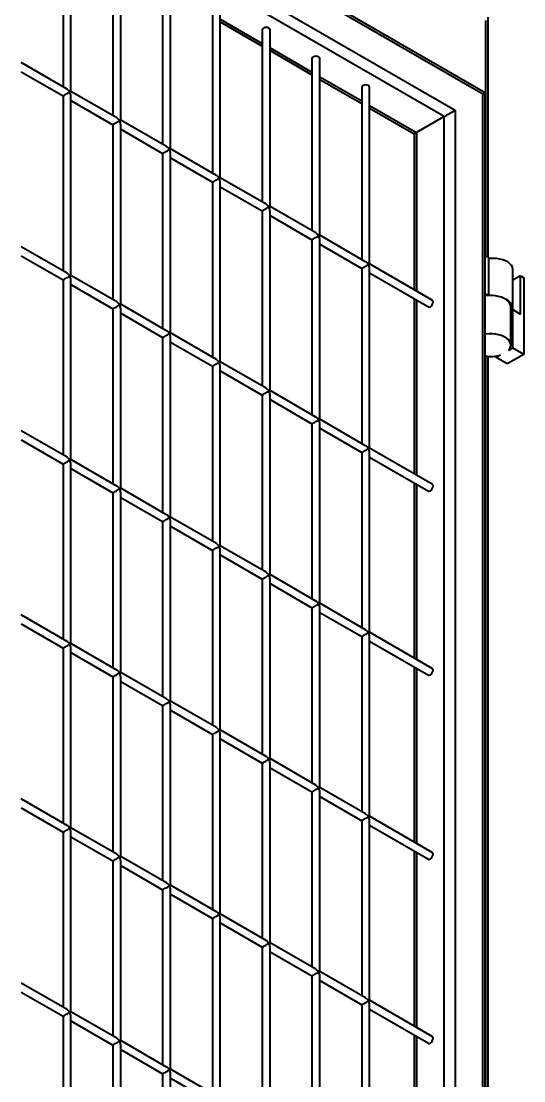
# Model space of a CAD drawing. Header units: millimetres. Extents: x 0 to 420, y 0 to 297.
# Drawn here: x 230.76 to 237.19, y 125.57 to 139.1 of the extents above; entities that cross this region are included whole.
import ezdxf

# ---------------------------------------------------------------- set-up
doc = ezdxf.new("R2010")
doc.units = ezdxf.units.MM

msp = doc.modelspace()

# ---------------------------------------------------------------- linework, layer by layer
at = {"color": 7, "linetype": 'Continuous', "lineweight": 40}
for p, q in [((236.6923, 138.1869), (224.628, 145.1514)), ((236.663, 138.17), (224.6987, 145.0768)), ((225.0523, 144.4644), (236.3094, 137.9658)), ((231.2955, 140.464), (231.2955, 138.2643)), ((231.3955, 138.2066), (231.3955, 140.464)), ((231.9319, 140.0966), (231.9319, 137.8969)), ((232.0319, 137.8392), (232.0319, 140.0966)), ((232.5683, 139.7292), (232.5683, 137.5295)), ((232.6683, 137.4718), (232.6683, 139.7292)), ((233.2047, 139.3619), (233.2047, 137.1621)), ((233.3047, 137.1044), (233.3047, 139.3619)), ((233.3047, 139.0951), (233.8411, 138.7854)), ((236.6973, 139.1132), (236.6973, 136.1088)), ((233.8411, 138.9945), (233.8411, 136.7948)), ((233.9411, 136.737), (233.9411, 138.9945)), ((233.9411, 138.7277), (234.4775, 138.418)), ((234.4775, 138.6271), (234.4775, 136.4274)), ((234.5775, 136.3696), (234.5775, 138.6271)), ((231.3455, 138.2354), (230.7591, 138.5739)), ((230.7591, 138.4585), (231.2955, 138.1488)), ((234.5775, 138.3603), (235.1139, 138.0507)), ((235.1139, 138.2597), (235.1139, 136.06)), ((235.2139, 136.0023), (235.2139, 138.2597)), ((231.2955, 138.1488), (231.2955, 135.9127)), ((231.9819, 137.868), (231.3955, 138.2066)), ((231.3955, 135.8549), (231.3955, 138.1488)), ((231.3955, 138.0911), (231.9319, 137.7814)), ((236.663, 108.9378), (236.663, 138.17)), ((236.6923, 108.8393), (236.6923, 138.1869)), ((235.2139, 137.9929), (235.7852, 137.6632)), ((236.3094, 137.9658), (236.3094, 109.5502)), ((232.6183, 137.5007), (232.0319, 137.8392)), ((236.168, 137.8842), (235.8145, 137.6801)), ((231.9319, 137.7814), (231.9319, 135.5453)), ((232.0319, 135.4875), (232.0319, 137.7814)), ((232.0319, 137.7237), (232.5683, 137.4141)), ((235.7852, 137.6632), (235.7852, 135.6725)), ((232.5683, 137.4141), (232.5683, 135.1779)), ((233.2547, 137.1333), (232.6683, 137.4718)), ((232.6683, 135.1202), (232.6683, 137.4141)), ((232.6683, 137.3563), (233.2047, 137.0467)), ((233.2047, 137.0467), (233.2047, 134.8105)), ((233.8911, 136.7659), (233.3047, 137.1044)), ((233.3047, 134.7528), (233.3047, 137.0467)), ((233.3047, 136.9889), (233.8411, 136.6793)), ((234.5275, 136.3985), (233.9411, 136.737)), ((233.8411, 136.6793), (233.8411, 134.4431)), ((233.9411, 134.3854), (233.9411, 136.6793)), ((233.9411, 136.6216), (234.4775, 136.3119)), ((235.1639, 136.0311), (234.5775, 136.3696)), ((231.3455, 135.8838), (230.7591, 136.2223)), ((234.4775, 136.3119), (234.4775, 134.0757)), ((234.5775, 134.018), (234.5775, 136.3119)), ((234.5775, 136.2542), (235.1139, 135.9445)), ((230.7591, 136.1068), (231.2955, 135.7972)), ((236.6923, 136.1117), (236.7337, 136.0878)), ((236.7337, 136.0878), (236.7337, 135.5979)), ((235.1139, 135.9445), (235.1139, 133.7084)), ((236.0162, 135.5391), (235.2139, 136.0023)), ((235.2139, 133.6506), (235.2139, 135.9445)), ((237.0473, 135.4387), (237.0473, 135.9286)), ((231.2955, 135.7972), (231.2955, 133.561)), ((231.9819, 135.5164), (231.3955, 135.8549)), ((231.3955, 133.5033), (231.3955, 135.7972)), ((235.2139, 135.8868), (235.9662, 135.4525)), ((237.1438, 135.8511), (237.0473, 135.7954)), ((237.1438, 135.3612), (237.1438, 135.8511)), ((237.1438, 135.8511), (237.1862, 135.8266)), ((237.1862, 135.8266), (237.1862, 134.8467)), ((231.3955, 135.7395), (231.9319, 135.4298)), ((235.7852, 135.557), (235.7852, 133.3208)), ((236.7337, 135.5979), (236.6923, 135.6218)), ((231.9319, 135.4298), (231.9319, 133.1936)), ((232.6183, 135.149), (232.0319, 135.4875)), ((232.0319, 133.1359), (232.0319, 135.4298)), ((237.019, 134.9651), (237.019, 135.455)), ((237.0448, 135.4183), (237.019, 135.4034)), ((237.0448, 134.9284), (237.0448, 135.4183)), ((237.0448, 135.4183), (237.1438, 135.3612)), ((232.0319, 135.3721), (232.5683, 135.0624)), ((233.2547, 134.7816), (232.6683, 135.1202)), ((232.5683, 135.0624), (232.5683, 132.8263)), ((232.6683, 132.7685), (232.6683, 135.0624)), ((232.6683, 135.0047), (233.2047, 134.695)), ((236.8893, 134.8386), (236.8327, 134.8059)), ((237.1862, 134.8467), (236.9741, 134.7243)), ((237.0448, 134.9284), (236.9883, 134.8957)), ((237.1862, 134.8467), (237.0448, 134.9284)), ((233.8911, 134.4143), (233.3047, 134.7528)), ((236.6973, 134.8269), (236.6973, 111.6126)), ((236.8327, 134.8059), (236.8327, 134.8255)), ((236.9741, 134.7243), (236.8327, 134.8059)), ((233.2047, 134.695), (233.2047, 132.4589)), ((233.3047, 132.4011), (233.3047, 134.695)), ((233.3047, 134.6373), (233.8411, 134.3277)), ((233.8411, 134.3277), (233.8411, 132.0915)), ((234.5275, 134.0469), (233.9411, 134.3854)), ((233.9411, 132.0338), (233.9411, 134.3277)), ((233.9411, 134.2699), (234.4775, 133.9603)), ((234.4775, 133.9603), (234.4775, 131.7241)), ((235.1639, 133.6795), (234.5775, 134.018)), ((234.5775, 131.6664), (234.5775, 133.9603)), ((234.5775, 133.9025), (235.1139, 133.5929)), ((231.3455, 133.5322), (230.7591, 133.8707)), ((230.7591, 133.7552), (231.2955, 133.4456)), ((236.0162, 133.1875), (235.2139, 133.6506)), ((231.9819, 133.1648), (231.3955, 133.5033)), ((235.1139, 133.5929), (235.1139, 131.3567)), ((235.2139, 131.299), (235.2139, 133.5929)), ((235.2139, 133.5352), (235.9662, 133.1009)), ((231.2955, 133.4456), (231.2955, 131.2094)), ((231.3955, 131.1517), (231.3955, 133.4456)), ((231.3955, 133.3878), (231.9319, 133.0782)), ((231.9319, 133.0782), (231.9319, 130.842)), ((232.6183, 132.7974), (232.0319, 133.1359)), ((232.0319, 130.7843), (232.0319, 133.0782)), ((235.7852, 133.2054), (235.7852, 130.9692)), ((232.0319, 133.0204), (232.5683, 132.7108)), ((232.5683, 132.7108), (232.5683, 130.4746)), ((233.2547, 132.43), (232.6683, 132.7685)), ((232.6683, 130.4169), (232.6683, 132.7108)), ((232.6683, 132.6531), (233.2047, 132.3434)), ((233.8911, 132.0626), (233.3047, 132.4011)), ((233.2047, 132.3434), (233.2047, 130.1072)), ((233.3047, 130.0495), (233.3047, 132.3434)), ((233.3047, 132.2857), (233.8411, 131.976)), ((234.5275, 131.6952), (233.9411, 132.0338)), ((233.8411, 131.976), (233.8411, 129.7398)), ((233.9411, 129.6821), (233.9411, 131.976)), ((233.9411, 131.9183), (234.4775, 131.6086)), ((234.4775, 131.6086), (234.4775, 129.3725)), ((235.1639, 131.3279), (234.5775, 131.6664)), ((234.5775, 129.3147), (234.5775, 131.6086)), ((231.3455, 131.1805), (230.7591, 131.519)), ((234.5775, 131.5509), (235.1139, 131.2412)), ((230.7591, 131.4036), (231.2955, 131.0939)), ((235.1139, 131.2412), (235.1139, 129.0051)), ((236.0162, 130.8358), (235.2139, 131.299)), ((235.2139, 128.9473), (235.2139, 131.2412)), ((235.2139, 131.1835), (235.9662, 130.7492)), ((231.2955, 131.0939), (231.2955, 128.8577)), ((231.9819, 130.8131), (231.3955, 131.1516)), ((231.3955, 128.8), (231.3955, 131.0939)), ((231.3955, 131.0362), (231.9319, 130.7265)), ((232.6183, 130.4457), (232.0319, 130.7843)), ((235.7852, 130.8537), (235.7852, 128.6176)), ((231.9319, 130.7265), (231.9319, 128.4904)), ((232.0319, 128.4326), (232.0319, 130.7265)), ((232.0319, 130.6688), (232.5683, 130.3591)), ((233.2547, 130.0784), (232.6683, 130.4169)), ((232.5683, 130.3591), (232.5683, 128.123)), ((232.6683, 128.0652), (232.6683, 130.3591)), ((232.6683, 130.3014), (233.2047, 129.9918)), ((233.2047, 129.9918), (233.2047, 127.7556)), ((233.8911, 129.711), (233.3047, 130.0495)), ((233.3047, 127.6979), (233.3047, 129.9918)), ((233.3047, 129.934), (233.8411, 129.6244)), ((233.8411, 129.6244), (233.8411, 127.3882)), ((234.5275, 129.3436), (233.9411, 129.6821)), ((233.9411, 127.3305), (233.9411, 129.6244)), ((233.9411, 129.5667), (234.4775, 129.257)), ((235.1639, 128.9762), (234.5775, 129.3147)), ((231.3455, 128.8289), (230.7591, 129.1674)), ((234.4775, 129.257), (234.4775, 127.0208)), ((234.5775, 126.9631), (234.5775, 129.257)), ((234.5775, 129.1993), (235.1139, 128.8896)), ((230.7591, 129.0519), (231.2955, 128.7423)), ((235.1139, 128.8896), (235.1139, 126.6534)), ((236.0162, 128.4842), (235.2139, 128.9473)), ((235.2139, 126.5957), (235.2139, 128.8896)), ((231.2955, 128.7423), (231.2955, 126.5061)), ((231.9819, 128.4615), (231.3955, 128.8)), ((231.3955, 126.4484), (231.3955, 128.7423)), ((235.2139, 128.8319), (235.9662, 128.3976)), ((231.3955, 128.6845), (231.9319, 128.3749)), ((235.7852, 128.5021), (235.7852, 126.2659)), ((231.9319, 128.3749), (231.9319, 126.1387)), ((232.6183, 128.0941), (232.0319, 128.4326)), ((232.0319, 126.081), (232.0319, 128.3749)), ((232.0319, 128.3172), (232.5683, 128.0075)), ((233.2547, 127.7267), (232.6683, 128.0652)), ((232.5683, 128.0075), (232.5683, 125.7713)), ((232.6683, 125.7136), (232.6683, 128.0075)), ((232.6683, 127.9498), (233.2047, 127.6401)), ((233.8911, 127.3593), (233.3047, 127.6979)), ((233.2047, 127.6401), (233.2047, 125.404)), ((233.3047, 125.3462), (233.3047, 127.6401)), ((233.3047, 127.5824), (233.8411, 127.2727)), ((233.8411, 127.2727), (233.8411, 125.0366)), ((234.5275, 126.992), (233.9411, 127.3305)), ((233.9411, 124.9788), (233.9411, 127.2727)), ((233.9411, 127.215), (234.4775, 126.9054)), ((234.4775, 126.9054), (234.4775, 124.6692)), ((235.1639, 126.6246), (234.5775, 126.9631)), ((234.5775, 124.6115), (234.5775, 126.9054)), ((234.5775, 126.8476), (235.1139, 126.538)), ((231.3455, 126.4772), (230.7591, 126.8158)), ((230.7591, 126.7003), (231.2955, 126.3906)), ((236.0162, 126.1325), (235.2139, 126.5957)), ((231.9819, 126.1099), (231.3955, 126.4484)), ((235.1139, 126.538), (235.1139, 124.3018)), ((235.2139, 124.2441), (235.2139, 126.538)), ((235.2139, 126.4802), (235.9662, 126.0459)), ((231.2955, 126.3906), (231.2955, 124.1545)), ((231.3955, 124.0967), (231.3955, 126.3906)), ((231.3955, 126.3329), (231.9319, 126.0233)), ((232.6183, 125.7425), (232.0319, 126.081)), ((235.7852, 126.1505), (235.7852, 123.9143)), ((231.9319, 126.0233), (231.9319, 123.7871)), ((232.0319, 123.7294), (232.0319, 126.0233)), ((232.0319, 125.9655), (232.5683, 125.6559)), ((232.5683, 125.6559), (232.5683, 123.4197)), ((233.2547, 125.3751), (232.6683, 125.7136)), ((232.6683, 123.362), (232.6683, 125.6559)), ((232.6683, 125.5981), (233.2047, 125.2885))]:
    msp.add_line(p, q, dxfattribs=at)
at = {"color": 8, "linetype": 'Continuous', "lineweight": 40}
for p, q in [((236.168, 137.8842), (225.0816, 144.2842)), ((233.3047, 139.1289), (233.8411, 138.8192)), ((236.7266, 139.154), (236.7266, 136.0919)), ((233.9411, 138.7615), (234.4775, 138.4519)), ((234.5775, 138.3941), (235.1139, 138.0845)), ((235.2139, 138.0267), (235.8145, 137.6801)), ((236.168, 109.6657), (236.168, 137.8842)), ((235.8145, 137.6801), (235.8145, 135.6556)), ((235.8145, 135.5401), (235.8145, 133.3039)), ((236.7266, 134.8229), (236.7266, 111.5957)), ((235.8145, 133.1885), (235.8145, 130.9523)), ((235.8145, 130.8368), (235.8145, 128.6007)), ((235.8145, 128.4852), (235.8145, 126.249)), ((235.8145, 126.1336), (235.8145, 123.8974))]:
    msp.add_line(p, q, dxfattribs=at)
at = {"color": 7, "linetype": 'Continuous', "lineweight": 40, "flags": 128}
for points in [[(233.9411, 138.9945), (233.9373, 139.0055), (233.9265, 139.0149), (233.9103, 139.0211), (233.8911, 139.0233), (233.872, 139.0211), (233.8558, 139.0149), (233.8449, 139.0055), (233.8411, 138.9945)], [(234.5775, 138.6271), (234.5737, 138.6381), (234.5629, 138.6475), (234.5467, 138.6538), (234.5275, 138.656), (234.5084, 138.6538), (234.4922, 138.6475), (234.4813, 138.6381), (234.4775, 138.6271)], [(235.2139, 138.2597), (235.2101, 138.2708), (235.1993, 138.2801), (235.1831, 138.2864), (235.1639, 138.2886), (235.1448, 138.2864), (235.1286, 138.2801), (235.1177, 138.2708), (235.1139, 138.2597)], [(237.0473, 135.9286), (237.047, 135.9366), (237.0411, 135.9606), (237.0284, 135.9837), (237.0092, 136.0052), (236.984, 136.0246), (236.9536, 136.0413), (236.9187, 136.0548), (236.8804, 136.0647), (236.8398, 136.0709), (236.798, 136.073), (236.7562, 136.071), (236.7337, 136.0682)], [(235.9912, 135.455), (236.0048, 135.4659), (236.0162, 135.4814), (236.0239, 135.499), (236.0266, 135.5162), (236.0239, 135.5303), (236.0162, 135.5391), (236.0162, 135.5391)], [(237.019, 135.455), (237.019, 135.4554), (237.0154, 135.4796), (237.0048, 135.503), (236.9876, 135.5251), (236.9642, 135.5452), (236.9353, 135.5628), (236.9017, 135.5774), (236.8644, 135.5885), (236.8244, 135.5958), (236.7828, 135.5991), (236.7409, 135.5984), (236.6997, 135.5937), (236.6923, 135.5924)], [(237.0448, 135.4183), (237.0457, 135.4224), (237.047, 135.4467), (237.0411, 135.4707), (237.0284, 135.4938), (237.0092, 135.5153), (236.984, 135.5347), (236.9594, 135.5486)], [(235.9662, 135.4525), (235.9777, 135.4503), (235.9912, 135.455)], [(236.9883, 134.8957), (237.0053, 134.9179), (237.0156, 134.9414), (237.019, 134.9655), (237.0154, 134.9896), (237.0048, 135.0131), (236.9876, 135.0352), (236.9642, 135.0553), (236.9353, 135.0729), (236.9017, 135.0874), (236.8644, 135.0985), (236.8244, 135.1059), (236.7828, 135.1092), (236.7409, 135.1085), (236.6997, 135.1038), (236.6923, 135.1025)], [(235.9662, 133.1009), (235.9777, 133.0986), (235.9912, 133.1033)], [(235.9912, 133.1033), (236.0048, 133.1142), (236.0162, 133.1297), (236.0239, 133.1474), (236.0266, 133.1646), (236.0239, 133.1786), (236.0162, 133.1875), (236.0162, 133.1875)], [(235.9912, 130.7517), (236.0048, 130.7626), (236.0162, 130.7781), (236.0239, 130.7958), (236.0266, 130.8129), (236.0239, 130.827), (236.0162, 130.8358), (236.0162, 130.8358)], [(235.9662, 130.7492), (235.9777, 130.747), (235.9912, 130.7517)], [(235.9912, 128.4001), (236.0048, 128.411), (236.0162, 128.4264), (236.0239, 128.4441), (236.0266, 128.4613), (236.0239, 128.4754), (236.0162, 128.4842), (236.0162, 128.4842)], [(235.9662, 128.3976), (235.9777, 128.3954), (235.9912, 128.4001)], [(235.9662, 126.0459), (235.9777, 126.0437), (235.9912, 126.0484)], [(235.9912, 126.0484), (236.0048, 126.0593), (236.0162, 126.0748), (236.0239, 126.0925), (236.0266, 126.1097), (236.0239, 126.1237), (236.0162, 126.1325), (236.0162, 126.1325)]]:
    msp.add_lwpolyline(points, dxfattribs=at)
at = {"color": 7, "linetype": 'Continuous', "lineweight": 40}
msp.add_arc((236.7687, 135.2348), 0.4141, 259.36025, 286.91829, dxfattribs=at)
for centre, major_axis, ratio, start_param, end_param in [((231.3455, 138.1777), (-0.0354, 0.0612), 0.5773346, 4.7123483, 5.4978278), ((231.3455, 138.1777), (0.05, 0.0289), 0.0000704, 3.141552, 5.4977465), ((231.3455, 138.1777), (0.05, 0.0289), 0.0000704, 5.4977465, 6.2831447), ((231.3455, 138.1777), (-0.0354, 0.0612), 0.5773346, 3.9269502, 4.7123483), ((236.5923, 138.1292), (0.1, 0.0577), 0.0000704, 5.4977465, 6.2831447), ((236.2387, 137.925), (0.1, 0.0577), 0.0000704, 3.9269502, 5.4977465), ((231.9819, 137.8103), (0.05, 0.0289), 0.0000704, 3.141552, 5.4977465), ((231.9819, 137.8103), (-0.0354, 0.0612), 0.5773346, 4.7123483, 5.4978278), ((231.9819, 137.8103), (0.05, 0.0289), 0.0000704, 5.4977465, 6.2831447), ((231.9819, 137.8103), (-0.0354, 0.0612), 0.5773346, 3.9269502, 4.7123483), ((235.8852, 137.7209), (0.1, 0.0577), 0.0000704, 3.141552, 3.9269502), ((232.6183, 137.4429), (0.05, 0.0289), 0.0000704, 3.141552, 5.4977465), ((232.6183, 137.4429), (-0.0354, 0.0612), 0.5773346, 4.7123483, 5.4978278), ((232.6183, 137.4429), (0.05, 0.0289), 0.0000704, 5.4977465, 6.2831447), ((232.6183, 137.4429), (-0.0354, 0.0612), 0.5773346, 3.9269502, 4.7123483), ((233.2547, 137.0755), (0.05, 0.0289), 0.0000704, 3.141552, 5.4977465), ((233.2547, 137.0755), (-0.0354, 0.0612), 0.5773346, 4.7123483, 5.4978278), ((233.2547, 137.0755), (0.05, 0.0289), 0.0000704, 5.4977465, 6.2831447), ((233.2547, 137.0755), (-0.0354, 0.0612), 0.5773346, 3.9269502, 4.7123483), ((233.8911, 136.7082), (0.05, 0.0289), 0.0000704, 3.141552, 5.4977465), ((233.8911, 136.7082), (-0.0354, 0.0612), 0.5773346, 4.7123483, 5.4978278), ((233.8911, 136.7082), (0.05, 0.0289), 0.0000704, 5.4977465, 6.2831447), ((233.8911, 136.7082), (-0.0354, 0.0612), 0.5773346, 3.9269502, 4.7123483), ((234.5275, 136.3408), (0.05, 0.0289), 0.0000704, 3.141552, 5.4977465), ((234.5275, 136.3408), (-0.0354, 0.0612), 0.5773346, 4.7123483, 5.4978278), ((234.5275, 136.3408), (0.05, 0.0289), 0.0000704, 5.4977465, 6.2831447), ((234.5275, 136.3408), (-0.0354, 0.0612), 0.5773346, 3.9269502, 4.7123483), ((235.1639, 135.9734), (0.05, 0.0289), 0.0000704, 3.141552, 5.4977465), ((235.1639, 135.9734), (-0.0354, 0.0612), 0.5773346, 4.7123483, 5.4978278), ((235.1639, 135.9734), (0.05, 0.0289), 0.0000704, 5.4977465, 6.2831447), ((235.1639, 135.9734), (-0.0354, 0.0612), 0.5773346, 3.9269502, 4.7123483), ((231.3455, 135.8261), (0.05, 0.0289), 0.0000704, 3.141552, 5.4977465), ((231.3455, 135.8261), (-0.0354, 0.0612), 0.5773346, 4.7123483, 5.4978278), ((231.3455, 135.8261), (0.05, 0.0289), 0.0000704, 5.4977465, 6.2831447), ((231.3455, 135.8261), (-0.0354, 0.0612), 0.5773346, 3.9269502, 4.7123483), ((231.9819, 135.4587), (-0.0354, 0.0612), 0.5773346, 4.7123483, 5.4978278), ((231.9819, 135.4587), (0.05, 0.0289), 0.0000704, 3.141552, 5.4977465), ((231.9819, 135.4587), (0.05, 0.0289), 0.0000704, 5.4977465, 6.2831447), ((231.9819, 135.4587), (-0.0354, 0.0612), 0.5773346, 3.9269502, 4.7123483), ((232.6183, 135.0913), (0.05, 0.0289), 0.0000704, 3.141552, 5.4977465), ((232.6183, 135.0913), (-0.0354, 0.0612), 0.5773346, 4.7123483, 5.4978278), ((232.6183, 135.0913), (0.05, 0.0289), 0.0000704, 5.4977465, 6.2831447), ((232.6183, 135.0913), (-0.0354, 0.0612), 0.5773346, 3.9269502, 4.7123483), ((233.2547, 134.7239), (0.05, 0.0289), 0.0000704, 3.141552, 5.4977465), ((233.2547, 134.7239), (-0.0354, 0.0612), 0.5773346, 4.7123483, 5.4978278), ((233.2547, 134.7239), (0.05, 0.0289), 0.0000704, 5.4977465, 6.2831447), ((233.2547, 134.7239), (-0.0354, 0.0612), 0.5773346, 3.9269502, 4.7123483), ((233.8911, 134.3565), (0.05, 0.0289), 0.0000704, 3.141552, 5.4977465), ((233.8911, 134.3565), (-0.0354, 0.0612), 0.5773346, 4.7123483, 5.4978278), ((233.8911, 134.3565), (0.05, 0.0289), 0.0000704, 5.4977465, 6.2831447), ((233.8911, 134.3565), (-0.0354, 0.0612), 0.5773346, 3.9269502, 4.7123483), ((234.5275, 133.9891), (-0.0354, 0.0612), 0.5773346, 4.7123483, 5.4978278), ((234.5275, 133.9891), (0.05, 0.0289), 0.0000704, 3.141552, 5.4977465), ((234.5275, 133.9891), (0.05, 0.0289), 0.0000704, 5.4977465, 6.2831447), ((234.5275, 133.9891), (-0.0354, 0.0612), 0.5773346, 3.9269502, 4.7123483), ((235.1639, 133.6218), (0.05, 0.0289), 0.0000704, 3.141552, 5.4977465), ((235.1639, 133.6218), (-0.0354, 0.0612), 0.5773346, 4.7123483, 5.4978278), ((235.1639, 133.6218), (0.05, 0.0289), 0.0000704, 5.4977465, 6.2831447), ((235.1639, 133.6218), (-0.0354, 0.0612), 0.5773346, 3.9269502, 4.7123483), ((231.3455, 133.4744), (0.05, 0.0289), 0.0000704, 3.141552, 5.4977465), ((231.3455, 133.4744), (-0.0354, 0.0612), 0.5773346, 4.7123483, 5.4978278), ((231.3455, 133.4744), (0.05, 0.0289), 0.0000704, 5.4977465, 6.2831447), ((231.3455, 133.4744), (-0.0354, 0.0612), 0.5773346, 3.9269502, 4.7123483), ((231.9819, 133.107), (0.05, 0.0289), 0.0000704, 3.141552, 5.4977465), ((231.9819, 133.107), (-0.0354, 0.0612), 0.5773346, 4.7123483, 5.4978278), ((231.9819, 133.107), (0.05, 0.0289), 0.0000704, 5.4977465, 6.2831447), ((231.9819, 133.107), (-0.0354, 0.0612), 0.5773346, 3.9269502, 4.7123483), ((232.6183, 132.7397), (0.05, 0.0289), 0.0000704, 3.141552, 5.4977465), ((232.6183, 132.7397), (-0.0354, 0.0612), 0.5773346, 4.7123483, 5.4978278), ((232.6183, 132.7397), (0.05, 0.0289), 0.0000704, 5.4977465, 6.2831447), ((232.6183, 132.7397), (-0.0354, 0.0612), 0.5773346, 3.9269502, 4.7123483), ((233.2547, 132.3723), (-0.0354, 0.0612), 0.5773346, 4.7123483, 5.4978278), ((233.2547, 132.3723), (0.05, 0.0289), 0.0000704, 5.4977465, 6.2831447), ((233.2547, 132.3723), (0.05, 0.0289), 0.0000704, 3.141552, 5.4977465), ((233.2547, 132.3723), (-0.0354, 0.0612), 0.5773346, 3.9269502, 4.7123483), ((233.8911, 132.0049), (0.05, 0.0289), 0.0000704, 3.141552, 5.4977465), ((233.8911, 132.0049), (-0.0354, 0.0612), 0.5773346, 4.7123483, 5.4978278), ((233.8911, 132.0049), (0.05, 0.0289), 0.0000704, 5.4977465, 6.2831447), ((233.8911, 132.0049), (-0.0354, 0.0612), 0.5773346, 3.9269502, 4.7123483), ((234.5275, 131.6375), (0.05, 0.0289), 0.0000704, 3.141552, 5.4977465), ((234.5275, 131.6375), (-0.0354, 0.0612), 0.5773346, 4.7123483, 5.4978278), ((234.5275, 131.6375), (0.05, 0.0289), 0.0000704, 5.4977465, 6.2831447), ((234.5275, 131.6375), (-0.0354, 0.0612), 0.5773346, 3.9269502, 4.7123483), ((235.1639, 131.2701), (-0.0354, 0.0612), 0.5773346, 4.7123483, 5.4978278), ((231.3455, 131.1228), (-0.0354, 0.0612), 0.5773346, 4.7123483, 5.4978278), ((235.1639, 131.2701), (0.05, 0.0289), 0.0000704, 3.141552, 5.4977465), ((235.1639, 131.2701), (0.05, 0.0289), 0.0000704, 5.4977465, 6.2831447), ((235.1639, 131.2701), (-0.0354, 0.0612), 0.5773346, 3.9269502, 4.7123483), ((231.3455, 131.1228), (0.05, 0.0289), 0.0000704, 3.141552, 5.4977465), ((231.3455, 131.1228), (0.05, 0.0289), 0.0000704, 5.4977465, 6.2831447), ((231.3455, 131.1228), (-0.0354, 0.0612), 0.5773346, 3.9269502, 4.7123483), ((231.9819, 130.7554), (0.05, 0.0289), 0.0000704, 3.141552, 5.4977465), ((231.9819, 130.7554), (-0.0354, 0.0612), 0.5773346, 4.7123483, 5.4978278), ((231.9819, 130.7554), (0.05, 0.0289), 0.0000704, 5.4977465, 6.2831447), ((231.9819, 130.7554), (-0.0354, 0.0612), 0.5773346, 3.9269502, 4.7123483), ((232.6183, 130.388), (0.05, 0.0289), 0.0000704, 3.141552, 5.4977465), ((232.6183, 130.388), (-0.0354, 0.0612), 0.5773346, 4.7123483, 5.4978278), ((232.6183, 130.388), (0.05, 0.0289), 0.0000704, 5.4977465, 6.2831447), ((232.6183, 130.388), (-0.0354, 0.0612), 0.5773346, 3.9269502, 4.7123483), ((233.2547, 130.0206), (0.05, 0.0289), 0.0000704, 3.141552, 5.4977465), ((233.2547, 130.0206), (-0.0354, 0.0612), 0.5773346, 4.7123483, 5.4978278), ((233.2547, 130.0206), (0.05, 0.0289), 0.0000704, 5.4977465, 6.2831447), ((233.2547, 130.0206), (-0.0354, 0.0612), 0.5773346, 3.9269502, 4.7123483), ((233.8911, 129.6532), (-0.0354, 0.0612), 0.5773346, 4.7123483, 5.4978278), ((233.8911, 129.6532), (0.05, 0.0289), 0.0000704, 3.141552, 5.4977465), ((233.8911, 129.6532), (0.05, 0.0289), 0.0000704, 5.4977465, 6.2831447), ((233.8911, 129.6532), (-0.0354, 0.0612), 0.5773346, 3.9269502, 4.7123483), ((234.5275, 129.2859), (0.05, 0.0289), 0.0000704, 3.141552, 5.4977465), ((234.5275, 129.2859), (-0.0354, 0.0612), 0.5773346, 4.7123483, 5.4978278), ((234.5275, 129.2859), (0.05, 0.0289), 0.0000704, 5.4977465, 6.2831447), ((234.5275, 129.2859), (-0.0354, 0.0612), 0.5773346, 3.9269502, 4.7123483), ((235.1639, 128.9185), (0.05, 0.0289), 0.0000704, 3.141552, 5.4977465), ((235.1639, 128.9185), (-0.0354, 0.0612), 0.5773346, 4.7123483, 5.4978278), ((235.1639, 128.9185), (0.05, 0.0289), 0.0000704, 5.4977465, 6.2831447), ((235.1639, 128.9185), (-0.0354, 0.0612), 0.5773346, 3.9269502, 4.7123483), ((231.3455, 128.7711), (0.05, 0.0289), 0.0000704, 3.141552, 5.4977465), ((231.3455, 128.7711), (-0.0354, 0.0612), 0.5773346, 4.7123483, 5.4978278), ((231.3455, 128.7711), (0.05, 0.0289), 0.0000704, 5.4977465, 6.2831447), ((231.3455, 128.7711), (-0.0354, 0.0612), 0.5773346, 3.9269502, 4.7123483), ((231.9819, 128.4038), (0.05, 0.0289), 0.0000704, 3.141552, 5.4977465), ((231.9819, 128.4038), (-0.0354, 0.0612), 0.5773346, 4.7123483, 5.4978278), ((231.9819, 128.4038), (0.05, 0.0289), 0.0000704, 5.4977465, 6.2831447), ((231.9819, 128.4038), (-0.0354, 0.0612), 0.5773346, 3.9269502, 4.7123483), ((232.6183, 128.0364), (-0.0354, 0.0612), 0.5773346, 4.7123483, 5.4978278), ((232.6183, 128.0364), (0.05, 0.0289), 0.0000704, 5.4977465, 6.2831447), ((232.6183, 128.0364), (0.05, 0.0289), 0.0000704, 3.141552, 5.4977465), ((232.6183, 128.0364), (-0.0354, 0.0612), 0.5773346, 3.9269502, 4.7123483), ((233.2547, 127.669), (0.05, 0.0289), 0.0000704, 3.141552, 5.4977465), ((233.2547, 127.669), (-0.0354, 0.0612), 0.5773346, 4.7123483, 5.4978278), ((233.2547, 127.669), (0.05, 0.0289), 0.0000704, 5.4977465, 6.2831447), ((233.2547, 127.669), (-0.0354, 0.0612), 0.5773346, 3.9269502, 4.7123483), ((233.8911, 127.3016), (0.05, 0.0289), 0.0000704, 3.141552, 5.4977465), ((233.8911, 127.3016), (-0.0354, 0.0612), 0.5773346, 4.7123483, 5.4978278), ((233.8911, 127.3016), (0.05, 0.0289), 0.0000704, 5.4977465, 6.2831447), ((233.8911, 127.3016), (-0.0354, 0.0612), 0.5773346, 3.9269502, 4.7123483), ((234.5275, 126.9342), (-0.0354, 0.0612), 0.5773346, 4.7123483, 5.4978278), ((234.5275, 126.9342), (0.05, 0.0289), 0.0000704, 3.141552, 5.4977465), ((234.5275, 126.9342), (0.05, 0.0289), 0.0000704, 5.4977465, 6.2831447), ((234.5275, 126.9342), (-0.0354, 0.0612), 0.5773346, 3.9269502, 4.7123483), ((235.1639, 126.5668), (0.05, 0.0289), 0.0000704, 3.141552, 5.4977465), ((235.1639, 126.5668), (-0.0354, 0.0612), 0.5773346, 4.7123483, 5.4978278), ((235.1639, 126.5668), (0.05, 0.0289), 0.0000704, 5.4977465, 6.2831447), ((235.1639, 126.5668), (-0.0354, 0.0612), 0.5773346, 3.9269502, 4.7123483), ((231.3455, 126.4195), (0.05, 0.0289), 0.0000704, 3.141552, 5.4977465), ((231.3455, 126.4195), (-0.0354, 0.0612), 0.5773346, 4.7123483, 5.4978278), ((231.3455, 126.4195), (0.05, 0.0289), 0.0000704, 5.4977465, 6.2831447), ((231.3455, 126.4195), (-0.0354, 0.0612), 0.5773346, 3.9269502, 4.7123483), ((231.9819, 126.0521), (0.05, 0.0289), 0.0000704, 3.141552, 5.4977465), ((231.9819, 126.0521), (-0.0354, 0.0612), 0.5773346, 4.7123483, 5.4978278), ((231.9819, 126.0521), (0.05, 0.0289), 0.0000704, 5.4977465, 6.2831447), ((231.9819, 126.0521), (-0.0354, 0.0612), 0.5773346, 3.9269502, 4.7123483), ((232.6183, 125.6847), (0.05, 0.0289), 0.0000704, 3.141552, 5.4977465), ((232.6183, 125.6847), (-0.0354, 0.0612), 0.5773346, 4.7123483, 5.4978278), ((232.6183, 125.6847), (0.05, 0.0289), 0.0000704, 5.4977465, 6.2831447), ((232.6183, 125.6847), (-0.0354, 0.0612), 0.5773346, 3.9269502, 4.7123483)]:
    msp.add_ellipse(centre, major_axis=major_axis, ratio=ratio, start_param=start_param, end_param=end_param, dxfattribs=at)

doc.saveas('drawing.dxf')
